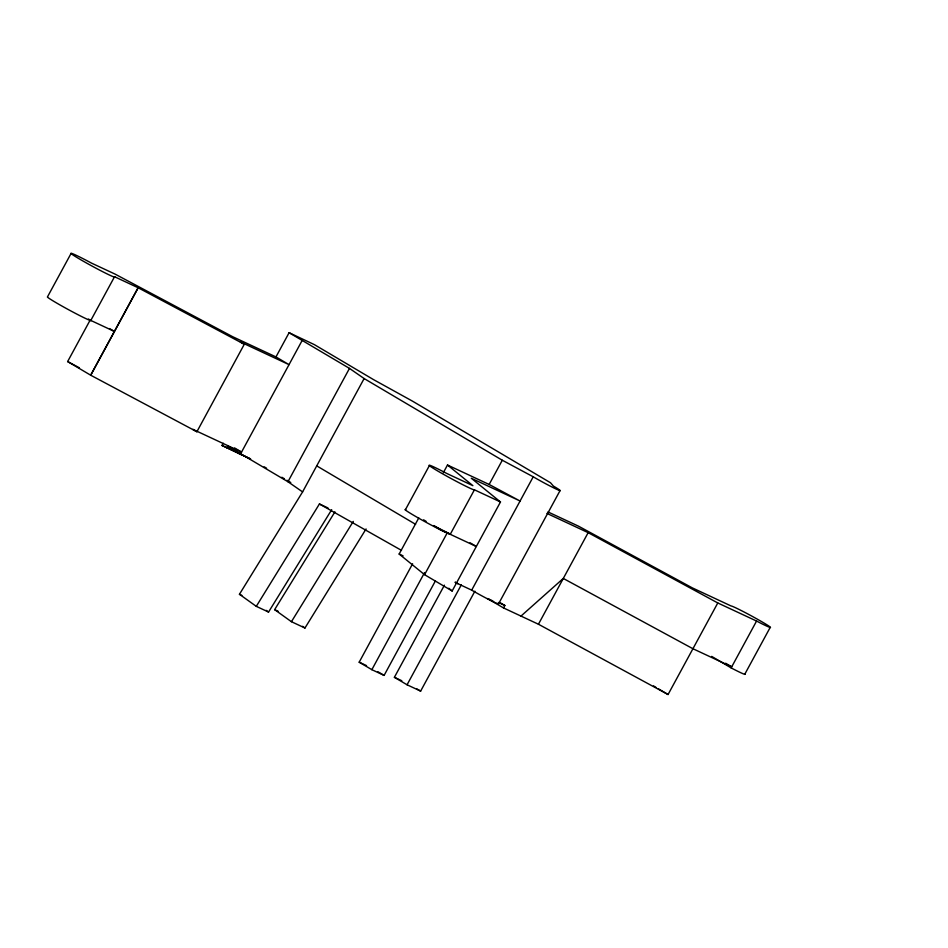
<?xml version="1.0" encoding="UTF-8"?>
<svg xmlns="http://www.w3.org/2000/svg" width="948" height="948" viewBox="0 0 948 948"><rect width="100%" height="100%" fill="white"/><g stroke="black" fill="none" stroke-linecap="round" stroke-linejoin="round"><path stroke-width="1.42" d="M71.053 253.483A24.909 1.173 28.5 0 0 95.333 267.846A24.909 1.173 28.5 0 0 114.542 276.733L138.112 287.73L244.359 344.314L240.342 341.92L289.022 364.648L275.963 356.922L232.663 336.706L115.111 274.126L91.541 263.129A24.909 1.173 28.5 0 0 71.053 253.483L47.4 297.032A24.909 1.173 28.5 0 0 71.693 311.394A24.909 1.173 28.5 0 0 90.89 320.282M244.3 344.254L196.888 431.743L90.7 375.218L67.64 361.555L89.977 320.412M88.389 319.014L90.807 320.436L114.542 276.733M138.112 287.73L90.7 375.218L138.171 287.789M238.932 453.488L250.616 458.951L222.01 445.453L223.195 443.249M275.963 356.922L289.104 332.701L314.333 344.61L373.583 379.65L412.344 401.063L550.504 482.745L553.407 486.075A19.161 0.901 28.5 0 1 556.808 489.358A19.161 0.901 28.5 0 1 533.226 476.797L502.298 460.242L364.127 378.548L349.48 368.393L289.104 332.701M234.322 449.257L227.745 446.153L226.702 447.646M240.626 453.772L302.175 340.427M331.681 509.692L268.545 612.064L256.292 606.353L239.441 594.278L302.59 491.905L287.943 481.738L349.48 368.393M302.59 491.905L364.127 378.548M405.329 509.882L429.385 465.587A25.75 1.209 28.5 0 1 446.828 473.49L472.886 485.66L447.492 465.018L443.297 472.756M447.492 465.018L489.144 484.464L520.073 501.018L471.286 478.242L500.485 501.978L452.149 590.995L424.562 574.678L399.155 554.035L418.779 517.916M435.416 580.887L384.106 675.403L371.853 669.679L359.185 662.19L412.605 563.787M433.615 525.773L450.371 534.103L474.427 489.808L500.485 501.978M371.853 669.679L424.574 572.58M424.562 574.678L447.338 532.717M489.144 484.464L502.298 460.242M474.889 591.197L420.639 691.116L407.059 684.788L394.392 677.299L444.422 585.165M455.336 582.214L457.777 583.648L455.147 582.297M407.059 684.788L461.309 584.869M457.777 583.648L471.689 590.142L533.226 476.797M498.494 603.959L560.043 490.614M492.948 601.02L487.639 598.544L503.53 607.941L504.857 605.499L499.975 602.608M503.53 607.941L538.44 624.234L588.151 532.658L717.79 602.952L756.575 621.047A22.515 1.067 28.5 0 0 770.25 627.102A22.515 1.067 28.5 0 0 750.069 615.169A22.515 1.067 28.5 0 0 731.038 605.95L692.253 587.843L578.529 526.187L547.98 511.932M538.44 624.234L668.067 694.517L717.79 602.952M711.675 656.395L731.133 667.902L756.575 621.047M744.725 674.336L770.155 627.493M256.292 606.353L319.429 503.969L328.008 507.974M366.058 528.96L304.96 628.014L291.427 621.698L274.624 609.647L334.94 511.849M291.427 621.698L353.296 521.388M520.985 616.082L563.29 578.446L692.929 648.728L731.714 666.835L725.635 663.245M546.913 513.401L588.151 532.658M90.807 320.436L114.376 331.445L109.53 328.577M439.896 529.482L476.323 546.486L470.042 542.777M222.01 445.453L241.728 454.803M399.155 554.035L403.066 555.86M498.364 602.466L504.857 605.499M274.624 609.647L278.309 611.377M239.441 594.278L241.894 595.427M394.392 677.299L401.798 680.747M359.185 662.19L366.532 665.626M67.64 361.555L79.395 367.812M319.429 503.969L401.49 550.373M433.734 525.559L440.002 529.268M423.59 519.836L426.09 521.329M316.715 465.871L415.603 524.339M653.48 685.89L655.909 687.324M658.339 688.769L668.067 694.517M234.523 447.918L241.55 452.078L192.871 429.349L196.888 431.743M264.148 466.795L266.601 468.241M281.852 477.259L284.4 478.764M286.948 480.269L290.763 482.52M227.745 446.153L287.943 481.738M416.836 688.876L420.639 691.116M377.766 671.658L384.106 675.403M302.566 626.296L304.96 628.014M266.139 610.346L268.545 612.064M448.783 588.258L452.149 590.995M498.447 603.663A19.161 0.901 28.5 0 1 490.377 600.321A19.161 0.901 28.5 0 1 471.689 590.142M474.427 489.808A25.75 1.209 28.5 0 1 453.144 479.641A25.75 1.209 28.5 0 1 429.385 465.587M450.371 534.103A25.75 1.209 28.5 0 1 424.894 521.649A25.75 1.209 28.5 0 1 405.708 509.586M744.82 673.957A22.515 1.067 28.5 0 1 731.133 667.902"/></g></svg>
